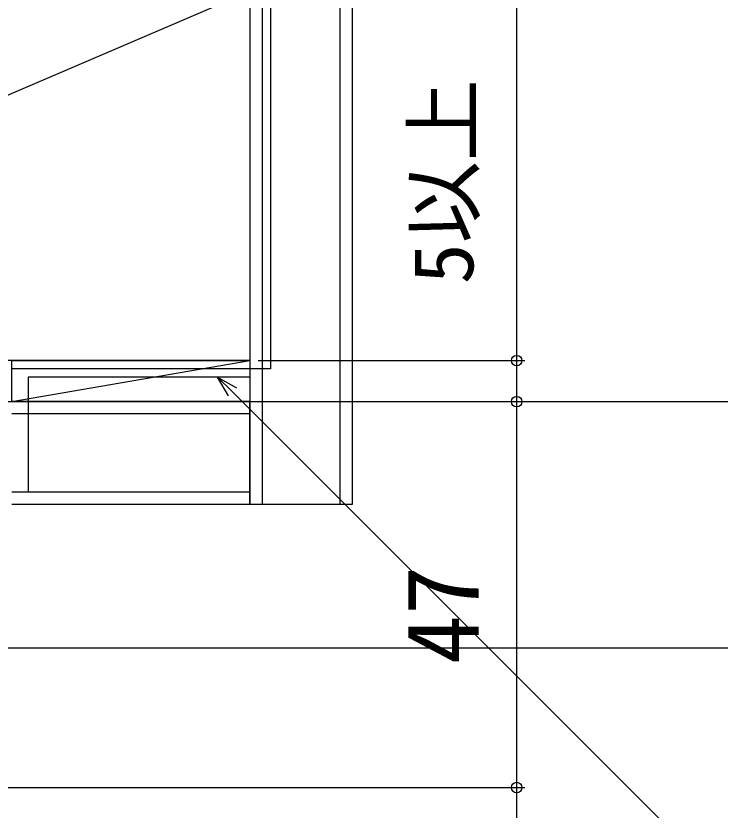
# Model space of a CAD drawing. Units: millimetres, scale not verified. Extents: x -525 to 525, y -783 to 779.
# Drawn here: x 88.5 to 174.3, y 357.6 to 454.3 of the extents above; entities that cross this region are included whole.
import ezdxf
from ezdxf.enums import TextEntityAlignment as Align

# ---------------------------------------------------------------- set-up
doc = ezdxf.new("R2010")
doc.units = ezdxf.units.MM
doc.header["$LTSCALE"] = 4
for name, color, linetype in [('0-7_YKK_D', 6, 'Continuous'), ('0-9_YSS_K', 3, 'Continuous'), ('0-A_YSS_KE', 3, 'Continuous')]:
    doc.layers.add(name, color=color, linetype=linetype)
doc.styles.add('ＭＳ ゴシック', font='')
doc.styles.get('ＭＳ ゴシック').set_extended_font_data('MS Gothic')

msp = doc.modelspace()

# ---------------------------------------------------------------- linework, layer by layer
at = {"layer": '0-7_YKK_D'}
for p, q in [((118, 412.3), (150.5, 412.3)), ((72.2, 407.3), (190.5, 407.3)), ((89, 407.3), (210.5, 407.3)), ((103.5, 407.3), (210.5, 407.3)), ((103.5, 407.3), (190.5, 407.3)), ((103.5, 407.3), (150.5, 407.3)), ((118, 407.3), (150.5, 407.3)), ((149.5, 360.3), (149.5, 407.3)), ((42.4, 377.3), (190.5, 377.3)), ((91, 377.3), (190.5, 377.3)), ((75, 360.3), (150.5, 360.3)), ((91, 360.3), (150.5, 360.3)), ((149.5, 354.3), (149.5, 360.3))]:
    msp.add_line(p, q, dxfattribs=at)
for points in [[(149.5, 407.3), (149.5, 412.3), (149.5, 458.713)], [(114.389, 408.014), (113.069, 410.3), (115.355, 408.98)], [(113.069, 410.3), (114.872, 408.497), (177.159, 346.21), (264.63, 346.21)]]:
    msp.add_lwpolyline(points, dxfattribs=at)
for centre in [(149.5, 412.3), (149.5, 407.3), (149.5, 407.3), (149.5, 360.3), (149.5, 360.3)]:
    msp.add_circle(centre, 0.637, dxfattribs=at)
at = {"layer": '0-9_YSS_K'}
for p, q in [((12, 412.3), (117, 457.3)), ((88, 407.3), (117, 412.3))]:
    msp.add_line(p, q, dxfattribs=at)
for points in [[(118.5, 686.047), (118.5, 394.8), (128, 394.8), (128, 686.047)], [(88, 396.3), (117, 396.3), (117, 405.8), (88, 405.8)]]:
    msp.add_lwpolyline(points, dxfattribs=at)
at = {"layer": '0-A_YSS_KE'}
for points in [[(119.5, 686.047), (119.5, 411.3), (88, 411.3)], [(117, 686.047), (117, 394.8), (129.5, 394.8), (129.5, 686.047)], [(117, 410.3), (90, 410.3), (90, 396.3)], [(88, 394.8), (117, 394.8), (117, 407.3), (88, 407.3)]]:
    msp.add_lwpolyline(points, dxfattribs=at)
for points in [[(12, 412.3), (12, 457.3), (117, 457.3), (117, 412.3)], [(88, 412.3), (117, 412.3), (117, 407.3), (88, 407.3)]]:
    msp.add_lwpolyline(points, close=True, dxfattribs=at)

# ---------------------------------------------------------------- texts
at = {"layer": '0-7_YKK_D', "style": 'ＭＳ ゴシック'}
for s, height, p in [('5以上', 7.331, (146.42, 421.599)), ('47', 8.798, (147.5, 375.311))]:
    msp.add_text(s, height=height, rotation=90, dxfattribs=at).set_placement(p, align=Align.BOTTOM_LEFT)

doc.saveas('drawing.dxf')
